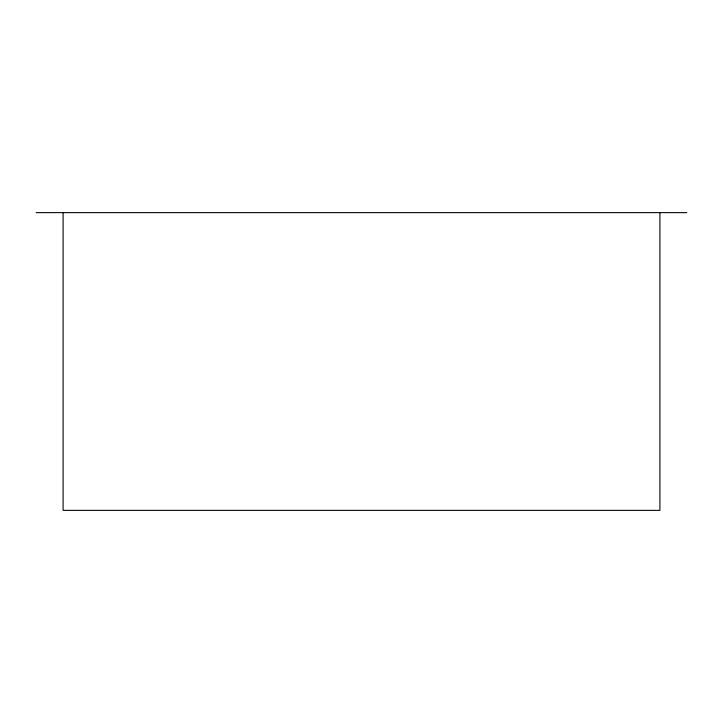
<?xml version="1.0" encoding="UTF-8"?>
<svg xmlns="http://www.w3.org/2000/svg" width="723" height="723" viewBox="0 0 723 723"><rect width="100%" height="100%" fill="white"/><g stroke="black" fill="none" stroke-linecap="round" stroke-linejoin="round"><path stroke-width="1.08" d="M36.15 212.634L686.85 212.634M659.909 212.634L659.909 510.366L63.091 510.366L63.091 212.634"/></g></svg>
